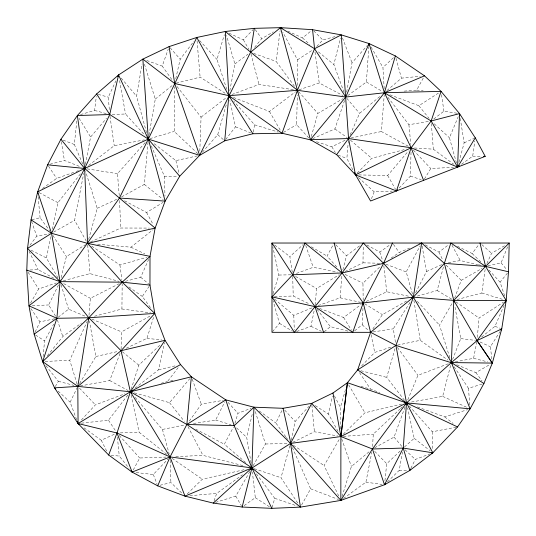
<?xml version="1.0" encoding="UTF-8"?>
<svg xmlns="http://www.w3.org/2000/svg" width="536" height="536" viewBox="0 0 536 536"><rect width="100%" height="100%" fill="white"/><g stroke="black" fill="none" stroke-linecap="round" stroke-linejoin="round"><path stroke-width="0.4" stroke-dasharray="2.68 2.01" d="M297.453 85.371L297.487 59.838L282.78 32.053M94.443 316.253L121.92 308.984L122.175 283.792M197.824 153.651L174.213 131.434L174.649 86.819M345.077 271.511L362.979 262.834L363.247 245.501M308.723 137.893L296.616 124.66L297.326 95.22M121.089 349.077L121.538 331.898L150.449 315.845M399.226 187.982L410.382 176.15L411.058 151.119M199.794 151.206L201.06 117.15L176.713 86.102M354.631 330.826L362.189 324.783L362.986 307.758M372.567 446.522L373.277 434.16L399.863 409.162M347.743 95.589L366.403 82.001L368.828 46.826M408.244 146.194L381.371 131.528L384.218 95.187M88.983 315.315L90.356 298.297L119.233 283.671M318.116 305.547L340.092 297.802L341.961 274.613M352.842 169.845L346.872 158.415L348.333 141.028M477.342 337.379L479.01 318.029L503.391 302.257M121.639 196.846L144.305 184.418L148.03 142.388M315.121 305.004L316.582 288.529L339.261 274.687M43.114 356.634L44.562 340.909L53.701 324.126M82.732 163.969L74.33 144.499L77.037 118.845M384.928 480.718L386.724 463.727L400.888 450.314M80.514 114.61L94.584 110.436L96.346 96.42M294.472 86.283L276.147 61.419L280.033 30.954M461.55 164.237L472.692 156.164L474.809 141.015M457 299.557L481.844 293.011L485.221 268.804M146.583 132.74L136.579 96.185L142.027 64.045M149.035 135.012L155.286 99.086L144.11 63.101M346.638 92.145L352.018 62.759L367.408 45.413M387.434 481.891L399.179 470.427L402.523 452.062M85.425 164.425L90.591 136.982L106.53 118.282M229.79 90.792L234.902 63.958L226.473 35.443M253.213 132.131L254.6 124.834L233.79 101.257M86.336 241.207L74.584 220.316L83.723 173.322M343.482 498.487L365.921 482.159L371.79 452.223M455.332 361.813L473.583 358.309L476.745 342.209M296.636 331.516L310.967 326.31L314.304 309.929M58.009 278.05L46.391 257.963L50.873 236.477M291.229 440.17L295.108 421.497L308.957 406.382M52.387 229.267L57.962 202.675L81.07 173.068M338.102 431.5L328.528 414.161L332.286 396.265M134.978 388.171L158.643 369.753L164.465 342.772M175.781 78.651L180.19 59.201L193.757 41.413M251.076 462.963L246.687 437.403L252.597 412.76M344.045 92.393L333.854 64.481L340.461 38.076M61.104 277.594L66.39 256.57L85.438 244.691M342.893 269.829L346.497 255.752L360.058 245.475M411.44 402.027L442.662 396.372L450.743 364.989M417.343 296.046L437.182 290.519L443.734 265.782M458.923 162.241L464.136 142.837L460.297 118.49M88.648 239.384L97.224 208.31L85.673 171.647M297.735 503.023L280.978 477.723L289.882 445.811M340.775 429.061L340.427 407.407L345.834 388.285M311.275 136.513L317.855 113.424L342.879 98.725M202.38 152.224L217.737 134.63L226.822 102.832M272.08 507.565L274.747 498.319L255.9 473.201M404.479 400.298L386.704 377.377L395.24 347.837M226.795 89.371L216.98 59.429L224.35 34.672M234.902 423.346L237.971 413.276L250.888 408.352M342.069 496.463L351.388 466.488L369.237 451.64M126.228 348.239L146.944 338.343L153.805 316.548M272.978 293.755L278.887 275.042L272.858 247.029M131.119 389.404L138.804 365.17L160.834 344.273M312.669 138.683L334.886 128.935L344.682 100.158M171.808 79.496L162.22 66.096L168.291 48.937M214.058 500.858L216.718 493.401L242.446 474.775M374.59 447.801L394.06 437.121L405.095 406.804M454.655 298.083L461.241 280.301L481.978 268.429M80.266 385.947L109.739 380.567L120.178 353.003M371.495 198.715L374.162 191.821L392.312 191.104M452.578 359.482L460.739 338.591L454.83 306.09M487.887 265.849L501.086 262.834L507.639 246.835M407.782 399.849L417.939 375.327L449.034 363.468M456.511 163.125L449.436 137.765L458.267 116.634M481.542 337.03L494.996 326.317L504.202 305.018M350.216 134.73L359.569 113.377L379.95 96.42M125.417 281.313L140.72 277.233L148.68 259.344M77.077 384.017L69.754 360.259L87.087 321.546M486.896 263.464L491.592 253.267L504.972 245.488M109.317 109.579L108.312 97.163L115.83 80.889M35.182 331.945L39.999 321.875L54.464 318.806M76.655 419.735L70.142 402.201L77.077 387.897M55.577 316.186L48.649 304.95L59.014 283.825M285.809 436.813L275.839 422.944L281.963 410.489M410.891 468.256L415.286 459.446L429.765 453.965M193.429 423.487L215.613 420.09L224.691 402.034M415.614 292.77L426.462 271.585L422.053 245.475M245.655 462.528L224.329 444.217L233.435 427.098M412.479 293.996L406.194 271.906L420.097 245.917M133.25 469.992L139.715 458.005L165.932 457.074M336.715 266.921L327.034 256.067L333.318 244.476M404.258 91.113L416.66 90.115L423.721 77.271M301.621 505.013L310.612 488.805L292.221 447.205M253.16 465.737L265.467 444.002L254.667 409.544M215.586 502.379L235.78 496.142L249.856 471.533M30.579 303.014L38.619 288.998L56.253 282.954M449.851 357.793L439.513 325.124L452.98 301.815M55.302 386.536L58.337 381.31L45.694 365.411M338.705 495.961L324.092 465.55L339.663 438.676M79.529 383.548L95.877 356.5L89.378 320.977M424.418 178.984L430.777 168.532L453.55 167.306M395.434 342.276L393.303 328.816L410.697 301.373M491.84 359.006L490.38 346.752L499.994 331.63M372.868 328.937L382.396 314.652L407.608 300.408M150.469 307.557L142.315 296.455L149.068 286.432M189.268 421.115L201.335 404.231L223.338 400.305M29.956 245.166L36.709 236.162L49.198 233.743M457.436 246.279L472.129 253.508L479.03 244.336M225.69 139.554L235.492 126.818L229.884 100.466M81.358 423.185L108.486 420.204L128.848 393.739M167.936 380.915L178.528 367.207M47.302 355.817L62.772 336.554L81.452 323.054M504.651 295.885L500.081 282.164L507.451 273.092M254.627 47.315L261.769 38.626L273.266 31.879M272.529 331.697L279.45 323.355L273.125 300.89M134.369 392.861L169.53 402.67L189.771 378.697M358.758 174.917L387.682 175.486L408.479 150.924M119.253 195.613L117.478 173.684L145.564 142.181M81.425 419.929L95.415 404.848L124.935 393.786M316.756 46.391L322.799 39.979L337.245 35.986M136.184 472.564L153.289 474.501L168.297 458.742M229.066 33.219L243.384 39.811L253.16 29.554M361.646 365.833L374.731 352.453L392.01 346.738M357.197 173.074L371.716 158.314L406.322 149.068M343.241 434.234L364.936 412.794L401.712 404.057M187.352 493.797L202.306 479.238L246.238 469.214M363.18 300.435L362.959 283.236L380.62 266.178M400.466 408.6L402.281 406.891M384.178 88.641L382.945 67.462L394.174 57.044M292.288 272.295L289.862 256.59L303.108 244.657M404.466 446.99L414.187 438.348L407.561 407.749M386.932 90.557L401.424 78.162L420.385 76.259M324.18 331.817L330.424 326.665L348.755 331.322M287.812 31.088L302.532 37.949L311.322 30.72M155.286 99.086L172.096 85.593M97.552 244.249L130.891 247.183L153.149 229.643M58.176 317.279L68.581 309.158L86.544 316.796M201.06 117.15L226.212 97.719M88.608 165.423L114.235 145.671L144.264 139.876M433.711 119.026L443.915 111.2L457.067 113.237M425.249 244.919L438.944 252.114L448.846 244.543M233.455 97.465L269.447 111.495L295.443 91.824M234.902 63.958L247.934 54.223M319.624 308.414L343.643 317.506L361.257 304.354M366.872 244.992L379.776 252.067L390.469 244.456M42.424 188.484L56.655 178.401L75.328 171.775M244.121 505.636L255.31 497.703L252.402 472.048M391.052 258.138L399.226 252.469L409.685 248.068M297.487 59.838L313.192 49.614M389.9 94.785L418.877 105.726L439.674 92.272M124.58 200.786L146.569 212.517L163.071 202.38M283.423 132.425L296.616 124.66M456.726 364.768L475.868 372.6L490.185 364.333M53.701 232.075L74.584 220.316M316.508 141.718L331.844 146.79L346.363 139.621M292.783 442.327L314.391 431.761L337.68 435.976M366.155 301.5L386.717 291.765L409.337 296.334M90.564 241.977L120.707 228.021L149.376 228.081M97.224 208.31L117.967 198.729M426.462 271.585L442.133 264.409M84.031 427.842L101.25 440.244L115.508 433.698M464.136 142.837L473.77 138.496M274.486 298.988L293.782 315.329L312.702 307.584M231.947 94.524L258.948 84.454L294.17 89.814M296.475 273.394L313.225 267.303L337.285 272.013M76.105 171.5L78.444 170.669M299.001 89.793L319.248 82.993L342.799 95.482M417.43 406.918L444.726 416.914L467.734 409.578M454.139 366.751L468.457 388.305L482.36 383.977M149.892 138.63L174.213 131.434M91.683 246.131L119.917 264.985L146.837 257.273M160.988 383.334L167.426 381.565M63.315 280.777L89.941 273.628L118.965 281.313M50.029 164.204L64.414 160.452L80.916 166.977M176.27 83.114L200.109 77.13L226.058 93.867M160.043 485.274L170.904 482.554L182.615 493.87M158.643 369.753L176.491 365.552M31.792 219.673L40.086 217.757L49.634 230.701M95.877 356.5L118.61 351.268M154.227 143.708L175.888 160.619L197.261 155.889M350.946 138.033L381.371 131.528M397.558 345.097L420.224 340.313L447.982 360.159M135.179 397.404L162.421 429.45L185.228 424.82M170.622 380.928L173.014 380.453M409.256 405.987L432.291 431.775L455.922 427.252M448.337 262.68L460.25 260.556L477.65 264.563M387.91 97.284L408.908 124.734L429.51 121.257M373.036 331.958L393.303 328.816M189.845 495.713L216.718 493.401M343.382 436.371L373.277 434.16M45.124 361.478L69.754 360.259M175.788 456.652L202.936 455.365L243.096 465.65M32.254 305.667L48.649 304.95M30.043 269.997L38.143 269.655L54.967 278.841M274.445 296.77L293.212 295.979L309.721 304.08M112.218 114.456L125.531 114.007L144.988 135.427M120.285 432.9L139.139 432.284L166.81 454.361M265.467 444.002L288.877 443.46M278.887 275.042L291.048 274.807M151.273 145.906L164.385 176.183L178.086 176.23M399.179 470.427L406.529 470.454M472.692 156.164L481.871 156.304M362.979 262.834L380.272 263.256M416.66 90.115L423.172 90.45M414.435 147.983L433.309 149.169L453.677 164.184M111.12 455.258L119.267 456.069L129.029 468.256M146.944 338.343L161.718 339.958M460.739 338.591L475.432 340.4M121.92 308.984L150.676 312.877M365.921 482.159L382.074 484.423M87.127 168.853L117.478 173.684M340.092 297.802L360.025 302.19M478.44 264.744L480.812 265.293M473.583 358.309L487.646 361.894M360.889 370.731L386.704 377.377M58.337 381.31L73.914 385.377M94.584 110.436L107.327 113.893M360.963 386.443L370.523 389.076L379.716 392.607M98.209 94.376L108.312 97.163M215.613 420.09L231.096 424.74M254.6 124.834L278.117 132.037M481.844 293.011L503.036 299.497M410.382 176.15L421.242 179.634M254.285 468.705L280.978 477.723M274.747 498.319L297.333 506.058M253.642 53.386L276.147 61.419M146.737 60.501L162.22 66.096M338.082 155.165L346.872 158.415M385.9 264.221L406.194 271.906M494.996 326.317L500.242 328.307M310.612 488.805L338.518 499.519M63.168 140.124L74.33 144.499M235.492 126.818L250.634 132.848M91.83 319.067L121.538 331.898M442.662 396.372L467.064 407.44M480.022 341.968L490.38 346.752M310.967 326.31L321.332 331.275M130.891 247.183L144.861 253.897M345.077 274.425L362.959 283.236M31.175 250.232L46.391 257.963M195.674 429.135L224.329 444.217M39.128 192.625L57.962 202.675M109.739 380.567L128.238 390.597M63.69 283.624L90.356 298.297M295.57 276.442L316.582 288.529M311.336 246.815L327.034 256.067M366.403 82.001L382.336 91.475M437.182 290.519L452.411 299.577M279.45 323.355L292.241 331.054M364.634 303.765L382.396 314.652M315.228 405.611L328.528 414.161M255.31 497.703L269.789 507.009M35.537 335.007L44.562 340.909M293.346 445.262L324.092 465.55M172.09 458.354L202.306 479.238M455.841 301.835L479.01 318.029M334.886 128.935L347.174 137.584M128.901 286.934L142.315 296.455M259.243 411.012L275.839 422.944M274.64 245.039L289.862 256.59M414.187 438.348L430.24 450.816M444.726 416.914L453.061 423.433M144.305 184.418L163.185 199.546M122.315 351.743L138.804 365.17M318.418 51.878L333.854 64.481M140.72 277.233L148.74 284.047M350.423 140.151L371.716 158.314M481.844 244.644L491.592 253.267M217.737 134.63L223.546 139.796M302.532 37.949L309.748 44.414M362.189 324.783L369.398 331.255M358.47 177.584L374.162 191.821M434.207 123.776L449.436 137.765M58.143 391.159L70.142 402.201M236.577 427.909L246.687 437.403M405.055 449.778L415.286 459.446M472.129 253.508L481.469 262.466M446.113 265.132L461.241 280.301M313.714 30.827L322.799 39.979M335.791 244.764L346.497 255.752M374.711 451.346L386.724 463.727M79.509 388.178L95.415 404.848M413.39 150.147L430.777 168.532M417.35 301.406L439.513 325.124M488.906 270.023L500.081 282.164M199.58 40.508L216.98 59.429M284.69 410.094L295.108 421.497M228.001 402.308L237.971 413.276M119.227 435.446L139.715 458.005M298.552 91.562L317.855 113.424M170.167 47.798L180.19 59.201M121.21 78.095L136.579 96.185M346.805 98.302L359.569 113.377M394.06 437.121L402.228 446.857M501.086 262.834L506.915 269.876M418.877 105.726L429.115 118.436M169.53 402.67L184.31 421.283M316.97 309.232L330.424 326.665M475.868 372.6L482.011 380.935M397.404 347.435L417.939 375.327M255.243 29.634L261.769 38.626M286.278 437.477L287.705 439.46M393.437 244.376L399.226 252.469M30.807 308.495L39.999 321.875M359.495 372.641L370.523 389.076M48.535 166.187L56.655 178.401M108.486 420.204L116.111 431.661M52.89 235.411L66.39 256.57M28.113 272.228L38.619 288.998M343.643 317.506L351.442 330.216M79.094 118.302L90.591 136.982M331.844 146.79L335.315 152.485M235.78 496.142L241.354 505.676M348.661 384.861L364.936 412.794M371.1 47.068L382.945 67.462M269.447 111.495L280.415 130.436M243.384 39.811L248.952 49.506M387.682 175.486L395.642 189.536M146.569 212.517L153.169 224.557M452.002 245.22L460.25 260.556M188.002 426.696L202.936 455.365M334.457 395.89L340.427 407.407M101.25 440.244L106.818 451.325M29.011 251.324L38.143 269.655M438.944 252.114L442.562 259.625M153.289 474.501L157.128 484.343M342.457 37.969L352.018 62.759M192.223 379.153L201.335 404.231M341.72 438.917L351.388 466.488M31.577 221.401L36.709 236.162M305.721 245.381L313.225 267.303M379.776 252.067L382.55 260.329M57.392 319.878L62.772 336.554M61.057 284.784L68.581 309.158M162.421 429.45L169.162 453.784M396.01 58.33L401.424 78.162M250.962 53.888L258.948 84.454M175.888 160.619L179.125 173.892M131.079 394.992L139.139 432.284M371.1 334.752L374.731 352.453M119.582 80.668L125.531 114.007M61.339 141.698L64.414 160.452M413.893 300.408L420.224 340.313M109.954 116.178L114.235 145.671M441.537 94.678L443.915 111.2M315 51.985L319.248 82.993M119.917 264.985L121.866 279.712M383.83 265.769L386.717 291.765M408.908 124.734L410.831 144.486M117.411 437.128L119.267 456.069M311.878 404.982L314.391 431.761M38.13 196.705L40.086 217.757M197.047 40.763L200.109 77.13M468.457 388.305L469.851 405.538M87.683 245.006L89.941 273.628M431.353 123.468L433.309 149.169M119.555 200.544L120.707 228.021M293.782 315.329L294.284 329.908M170.14 460.236L170.904 482.554M164.385 176.183L164.988 196.129M292.71 276.409L293.212 295.979M432.291 431.775L432.753 450.381"/><path stroke-width="0.8" d="M420.15 243.659L421.644 243.029L413.37 297.152L395.937 345.439L357.659 369.9L347.408 382.711L332.97 393.009L311.724 403.36L283.041 408.291L253.93 407.199L225.783 399.869L191.365 376.801L180.545 364.594L165.001 340.32L154.783 313.433L149.973 285.098L150.006 256.369L155.112 228.095L165.135 201.114L179.694 176.237L199.64 155.36L224.705 140.827L252.905 133.752L282.036 133.243L311.905 140.204M354.336 172.706L370.604 201.007L485.207 156.358L475.251 137.826L459.533 113.619L441.061 91.375L424.512 75.844L395.36 55.952L369.056 43.557L341.258 34.873L312.575 29.681L280.455 27.664L254.312 28.348L225.301 31.483L196.772 37.46L169.115 46.599L142.864 59.101L118.563 74.973L96.654 93.941L77.392 115.535L60.937 139.246L47.63 164.827L37.674 191.848L31.041 219.847L27.55 248.389L26.8 270.131L28.971 305.815L34.143 334.102L42.659 361.599L54.545 387.85L78.068 423.547L108.674 455.017L132.111 472.102L157.718 485.857L184.96 496.128L213.261 503.096L242.151 507.036L271.853 508.336L300.448 507.123L340.842 500.41L340.896 436.552L347.408 382.711L408.07 403.487M297.406 91.951L297.447 90.316L280.455 27.664L250.54 52.28L199.64 155.36L148.318 139.092L109.719 114.543L96.654 93.941M55.744 388.948L54.545 387.85L77.807 386.389L130.375 391.749L186.856 424.492L234.199 425.671L253.93 407.199L290.552 443.419L340.842 500.41L384.5 484.758L409.792 470.461L432.813 452.806L457.55 426.937L470.112 408.821L483.908 383.495L492.329 363.086L501.743 328.876L506.178 300.455L508.503 271.792L509.2 243.029L271.993 243.029L271.993 332.333L370.604 332.333L395.937 345.439L452.9 363.2M253.93 407.199L251.927 467.915L242.151 507.036M423.567 180.377L411.152 147.775L384.413 92.715L369.056 43.557L345.74 97.043L310.371 139.695L348.541 138.543L411.152 147.775L457.623 167.091L459.533 113.619L431.158 120.982L411.152 147.775L396.432 190.943L355.455 174.85L336.621 154.629L310.371 139.695L297.447 90.316L225.301 31.483L228.865 95.676L224.705 140.827M508.503 271.792L485.556 266.385L450.83 243.029L444.371 263.384L453.798 300.401L451.366 362.577L470.112 408.821L406.509 402.918L404.982 402.328M363.14 304.515L363.214 302.894L383.562 263.337L392.473 243.029M368.942 45.192L369.056 43.557M410.522 468.993L409.792 470.461L403.246 448.076L406.509 402.918L395.937 345.439M43.671 362.872L42.659 361.599L56.876 318.29L60.086 281.641L51.543 233.294L37.674 191.848L84.668 168.458L148.318 139.099L196.772 37.46L228.865 95.676L252.905 133.752M347.408 382.711L340.896 436.552L290.552 443.419L250.573 468.893M250.54 52.28L254.312 28.348M84.353 170.079L84.668 168.458L109.719 114.543L118.563 74.973L148.975 140.606M228.41 97.264L228.865 95.676L297.447 90.316L345.74 97.043L386.067 92.581M395.36 55.952L384.413 92.715L348.541 138.543L336.621 154.629M108.674 455.017L117.009 433.008L130.375 391.749L165.001 340.32L121.049 350.712L77.807 386.389L78.068 423.547L79.395 424.499M459.587 165.664L457.623 167.091L431.158 120.982L441.061 91.375L384.413 92.715L385.411 94.021M509.2 243.029L485.556 266.385L444.371 263.384L413.37 297.152L370.604 332.333L357.659 369.9L406.509 402.918L457.55 426.937M272.449 298.478L271.993 296.877L292.669 274.78L304.917 243.029L342.095 272.958L363.214 302.894L352.742 332.333L314.974 306.652L292.669 274.78L271.993 243.029L272.342 244.63M405.946 404.472L406.509 402.918L451.366 362.577L477.06 340.601L506.178 300.455L485.556 266.385L480.015 243.029M312.575 29.681L314.558 48.722L297.447 90.316L282.036 133.243L228.865 95.676L174.682 83.516L142.864 59.101L148.318 139.099L165.135 201.114L119.448 198.045L84.668 168.458L60.937 139.246M157.718 485.857L170.033 456.927L186.856 424.492L191.365 376.801L130.375 391.749L78.068 423.547L77.218 421.263M505.522 301.976L506.178 300.455L453.798 300.401L413.37 297.152L363.214 302.894L314.974 306.652L271.993 296.877L294.371 332.333L342.095 272.958L363.287 243.029L383.562 263.337L413.37 297.152L452.29 363.964M88.105 319.268L88.788 317.748L122.195 282.171L150.006 256.369L87.549 243.371L51.543 233.294L31.041 219.847M117.88 76.454L118.563 74.973M109.719 114.543L77.392 115.535L84.668 168.458L87.549 243.371L122.188 282.171L154.783 313.433L88.788 317.748L56.876 318.29L28.971 305.815L60.086 281.641L119.448 198.045L148.318 139.099L149.631 140.124M332.97 393.009L340.896 436.552L372.426 448.987L384.5 484.758L403.246 448.076L432.813 452.806L406.509 402.918L340.896 436.552L311.724 403.36L290.552 443.419L300.448 507.123L251.927 467.915L186.856 424.492L225.783 399.869L234.199 425.671L251.927 467.915L271.853 508.336M251.103 469.362L251.927 467.915L170.026 456.927L117.009 433.008L78.068 423.547M457.623 167.091L475.251 137.826M340.842 500.41L372.426 448.987L406.509 402.918L407.608 404.144M412.479 298.559L413.37 297.152L411.929 297.962M500.872 330.256L501.743 328.876L477.06 340.601L453.798 300.401L485.556 266.385M252.918 469.235L251.927 467.915L184.96 496.128L170.026 456.927L130.375 391.749L121.049 350.712L154.783 313.433M396.432 190.943L397.551 189.757M384.5 484.758L385.672 483.613M405.303 404.05L406.509 402.918L406.858 404.526M213.261 503.096L251.927 467.915L250.305 468.283M34.143 334.102L56.876 318.29M131.441 393.009L130.375 391.749L180.545 364.594M281.929 28.348L280.455 27.664L314.558 48.722L341.258 34.873L348.541 138.543L355.455 174.85L411.152 147.775M424.512 75.844L384.413 92.715L431.158 120.982M131.086 470.822L132.111 472.102L170.033 456.927M431.286 453.389L432.813 452.806M130.375 391.749L131.983 391.307M292.669 274.78L342.095 272.958L383.562 263.337L421.644 243.029L444.371 263.384M372.426 448.987L403.246 448.076M492.329 363.086L477.06 340.601L492.329 363.086L451.366 362.577L483.908 383.495M483.539 156.331L485.207 156.358M89.217 243.518L87.549 243.371L155.112 228.095L119.448 198.045M47.63 164.827L84.668 168.458L51.543 233.294L27.55 248.389L60.086 281.641L88.788 317.748L121.049 350.712M149.973 285.098L122.195 282.171L60.086 281.641L26.8 270.131M229.957 96.916L228.865 95.676L229.2 97.271M148.318 139.099L179.694 176.237M314.558 48.722L345.74 97.043M291.222 444.934L283.041 408.291M117.009 433.008L132.111 472.102M199.64 155.36L174.682 83.516L169.115 46.599M314.974 306.652L323.556 332.333M334.102 243.029L342.095 272.958M363.214 302.894L370.604 332.333M453.798 300.401L454.093 302.029M459.533 113.619L459.788 115.24M37.674 191.848L37.828 193.469M88.788 317.748L77.807 386.389L42.659 361.599L88.788 317.748"/></g></svg>
